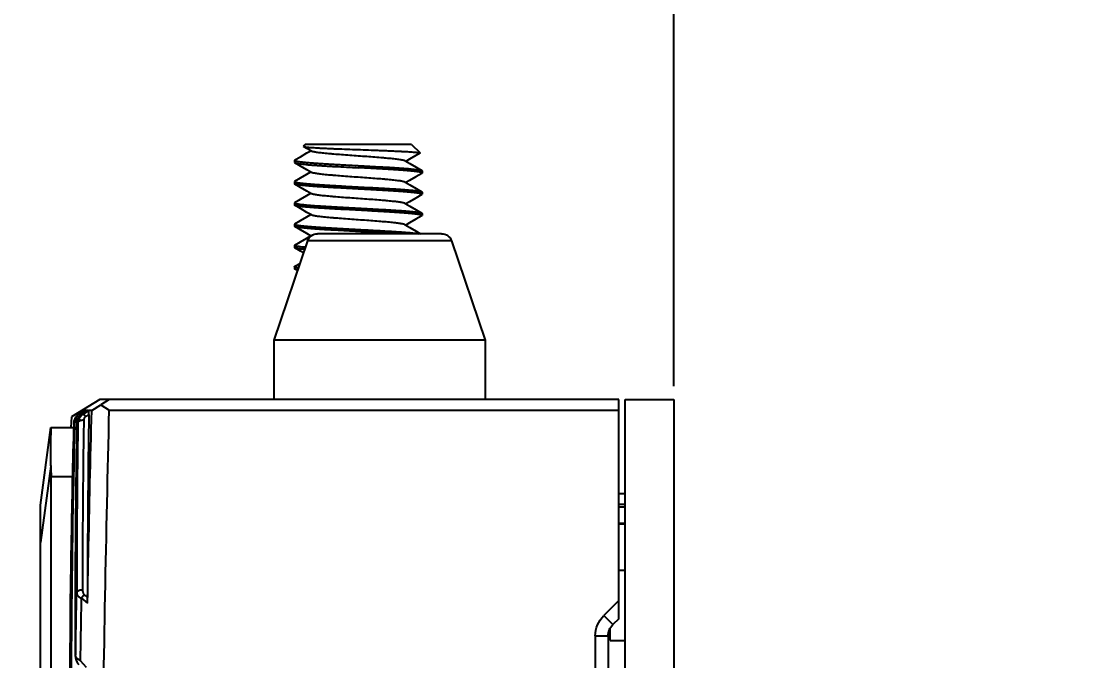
# Model space of a CAD drawing. Header units: millimetres. Extents: x 3299 to 14264, y 1863 to 5555.
# Drawn here: x 13208.3 to 13258.5, y 4796.2 to 4826.2 of the extents above; entities that cross this region are included whole.
import ezdxf

# ---------------------------------------------------------------- set-up
doc = ezdxf.new("R2010")
doc.units = ezdxf.units.MM
doc.layers.add('02___PRT_ALL_AXES', color=7, linetype='Continuous')
doc.styles.get("Standard").update_dxf_attribs({"font": 'arial.ttf'})
doc.dimstyles.new('ISO-25', dxfattribs={"dimtxt": 2.5, "dimasz": 2.5, "dimexe": 1.25, "dimexo": 0.625, "dimtad": 1, "dimtxsty": 'Standard', "dimcen": 2.5, "dimadec": 0, "dimazin": 0, "dimtfac": 1, "dimtmove": 0, "dimatfit": 3, "dimfxl": 1, "dimarcsym": 0})

# ---------------------------------------------------------------- blocks, each defined once
blk = doc.blocks.new('*D60')
at = {"color": 0, "lineweight": -2, "transparency": 16777216}
for p, q in [((13182.448, 4775.928), (13182.448, 5004.537)), ((13239.048, 4809.053), (13239.048, 5004.537)), ((13236.548, 5003.287), (13184.948, 5003.287))]:
    blk.add_line(p, q, dxfattribs=at)
at = {"color": 0, "transparency": 16777216}
for points in [[(13184.948, 5003.704), (13184.948, 5002.87), (13182.448, 5003.287)], [(13236.548, 5003.704), (13236.548, 5002.87), (13239.048, 5003.287)]]:
    blk.add_solid(points, dxfattribs=at)
at = {"layer": 'Defpoints', "color": 0, "transparency": 16777216}
for p in [(13182.448, 5003.287), (13239.048, 4808.428), (13182.448, 4775.303)]:
    blk.add_point(p, dxfattribs=at)
at = {"color": 0, "transparency": 16777216, "insert": (13210.748, 5025.546), "char_height": 36, "attachment_point": 5}
blk.add_mtext('56,6', dxfattribs=at)
blk = doc.blocks.new('5555')
at = {"color": 7, "linetype": 'Continuous'}
for p, q in [((2267.302, 3846.509), (2266.897, 3846.104)), ((2267.302, 3846.509), (2272.302, 3846.509)), ((2272.302, 3846.509), (2272.39, 3846.421)), ((2272.39, 3846.421), (2272.386, 3846.41)), ((2266.897, 3846.104), (2266.901, 3846.095)), ((2272.789, 3845.774), (2272.802, 3845.759)), ((2266.815, 3845.274), (2266.802, 3845.259)), ((2272.802, 3845.659), (2272.789, 3845.644)), ((2272.789, 3844.774), (2272.802, 3844.759)), ((2266.815, 3844.274), (2266.802, 3844.259)), ((2272.789, 3844.644), (2272.802, 3844.659)), ((2266.815, 3844.144), (2266.802, 3844.159)), ((2272.789, 3843.774), (2272.802, 3843.759)), ((2266.815, 3843.274), (2266.802, 3843.259)), ((2272.789, 3843.644), (2272.802, 3843.659)), ((2266.815, 3843.144), (2266.802, 3843.159)), ((2272.789, 3842.774), (2272.802, 3842.759)), ((2265.885, 3842.309), (2271.719, 3842.309)), ((2272.789, 3842.644), (2272.802, 3842.659)), ((2265.412, 3841.97), (2263.827, 3837.309)), ((2265.412, 3841.97), (2272.192, 3841.97)), ((2272.192, 3841.97), (2273.777, 3837.309)), ((2272.802, 3841.759), (2272.789, 3841.774)), ((2272.789, 3841.644), (2272.802, 3841.659)), ((2272.789, 3840.774), (2272.552, 3840.911)), ((2272.802, 3840.759), (2272.789, 3840.774)), ((2272.667, 3840.573), (2272.789, 3840.644)), ((2272.789, 3840.644), (2272.802, 3840.659)), ((2263.827, 3837.309), (2273.777, 3837.309)), ((2254.952, 3834.509), (2254.952, 3497.009)), ((2257.252, 3834.509), (2254.952, 3834.509)), ((2257.252, 3497.009), (2257.252, 3834.509)), ((2257.552, 3824.209), (2257.552, 3834.509)), ((2257.552, 3834.509), (2281.952, 3834.509)), ((2281.514, 3834.509), (2281.905, 3834.259)), ((2281.905, 3834.259), (2281.514, 3834.009)), ((2282.341, 3833.989), (2281.905, 3834.259)), ((2281.952, 3834.509), (2283.293, 3833.697)), ((2281.514, 3834.009), (2257.552, 3834.009)), ((2282.341, 3833.989), (2282.475, 3833.992)), ((2282.474, 3833.816), (2282.623, 3833.722)), ((2282.475, 3833.992), (2282.756, 3833.816)), ((2282.514, 3833.994), (2282.625, 3833.997)), ((2282.794, 3833.817), (2282.514, 3833.994)), ((2282.625, 3833.997), (2282.766, 3833.909)), ((2282.652, 3833.999), (2282.777, 3834.01)), ((2282.755, 3833.935), (2282.652, 3833.999)), ((2282.848, 3833.876), (2282.755, 3833.935)), ((2282.837, 3833.883), (2282.755, 3833.935)), ((2282.794, 3833.817), (2282.756, 3833.816)), ((2282.766, 3833.909), (2282.908, 3833.821)), ((2282.766, 3833.909), (2282.829, 3833.87)), ((2282.777, 3834.01), (2282.782, 3833.918)), ((2282.794, 3833.817), (2282.795, 3833.816)), ((2282.829, 3833.87), (2282.908, 3833.821)), ((2282.848, 3833.876), (2282.837, 3833.883)), ((2282.935, 3833.822), (2282.848, 3833.876)), ((2282.935, 3833.822), (2282.908, 3833.821)), ((2283.293, 3833.697), (2283.318, 3833.203)), ((2283.026, 3833.408), (2282.988, 3833.406)), ((2283.027, 3833.408), (2283.027, 3833.404)), ((2283.027, 3833.404), (2283.027, 3833.404)), ((2283.142, 3833.419), (2283.143, 3833.413)), ((2283.17, 3833.415), (2283.143, 3833.413)), ((2283.17, 3833.415), (2283.17, 3833.412)), ((2283.171, 3833.389), (2283.17, 3833.415)), ((2283.17, 3833.389), (2283.17, 3833.415)), ((2284.262, 3833.203), (2283.174, 3833.203)), ((2284.752, 3829.553), (2284.262, 3833.203)), ((2284.262, 3833.203), (2284.262, 3833.203)), ((2284.27, 3831.375), (2284.752, 3827.787)), ((2284.252, 3830.89), (2283.219, 3830.89)), ((2284.252, 3807.392), (2284.252, 3830.89)), ((2257.552, 3830.098), (2257.252, 3830.098)), ((2257.552, 3829.59), (2257.252, 3829.59)), ((2257.552, 3829.463), (2257.252, 3829.463)), ((2284.752, 3501.965), (2284.752, 3829.553)), ((2257.552, 3828.701), (2257.252, 3828.701)), ((2257.552, 3828.676), (2257.252, 3828.676)), ((2257.552, 3826.49), (2257.252, 3826.49)), ((2283.328, 3824.616), (2283.31, 3826.182)), ((2283.334, 3824.616), (2283.315, 3826.182)), ((2283.101, 3826.106), (2283.1, 3822.502)), ((2282.684, 3825.333), (2282.535, 3825.209)), ((2282.817, 3825.175), (2282.538, 3824.943)), ((2257.552, 3825.058), (2258.257, 3824.353)), ((2257.552, 3824.209), (2257.832, 3823.929)), ((2258.257, 3824.353), (2257.832, 3823.929)), ((2257.952, 3823.188), (2257.952, 3823.769)), ((2257.952, 3823.188), (2257.252, 3823.188)), ((2258.052, 3823.398), (2258.052, 3801.827)), ((2258.652, 3823.398), (2258.052, 3823.398)), ((2258.652, 3823.398), (2258.652, 3817.69)), ((2282.59, 3821.912), (2282.869, 3822.235)), ((2283.1, 3822.508), (2283.1, 3822.502))]:
    blk.add_line(p, q, dxfattribs=at)
for points in [[(2272.006, 3846.189), (2272.217, 3846.312), (2272.386, 3846.41)], [(2267.598, 3845.729), (2267.382, 3845.603), (2267.082, 3845.429), (2266.815, 3845.274)], [(2266.901, 3846.095), (2267.087, 3845.986), (2267.387, 3845.812), (2267.565, 3845.709)], [(2272.789, 3845.774), (2272.522, 3845.929), (2272.222, 3846.103), (2272.039, 3846.209)], [(2272.006, 3845.189), (2272.217, 3845.312), (2272.517, 3845.486), (2272.789, 3845.644)], [(2266.815, 3845.144), (2267.087, 3844.986), (2267.387, 3844.812), (2267.565, 3844.709)], [(2267.598, 3844.729), (2267.382, 3844.603), (2267.082, 3844.429), (2266.815, 3844.274)], [(2272.789, 3844.774), (2272.522, 3844.929), (2272.222, 3845.103), (2272.039, 3845.209)], [(2272.006, 3844.189), (2272.217, 3844.312), (2272.517, 3844.486), (2272.789, 3844.644)], [(2272.789, 3843.774), (2272.522, 3843.929), (2272.222, 3844.103), (2272.039, 3844.209)], [(2266.815, 3844.144), (2267.087, 3843.986), (2267.387, 3843.812), (2267.565, 3843.709)], [(2267.598, 3843.729), (2267.382, 3843.603), (2267.082, 3843.429), (2266.815, 3843.274)], [(2272.006, 3843.189), (2272.217, 3843.312), (2272.517, 3843.486), (2272.789, 3843.644)], [(2272.789, 3842.774), (2272.522, 3842.929), (2272.222, 3843.103), (2272.039, 3843.209)], [(2266.815, 3843.144), (2267.087, 3842.986), (2267.387, 3842.812), (2267.565, 3842.709)], [(2267.598, 3842.729), (2267.382, 3842.603), (2267.082, 3842.429), (2266.876, 3842.309)], [(2272.025, 3842.2), (2272.217, 3842.312), (2272.517, 3842.486), (2272.789, 3842.644)], [(2272.789, 3841.774), (2272.522, 3841.929), (2272.222, 3842.103), (2272.039, 3842.209)], [(2272.383, 3841.409), (2272.517, 3841.486), (2272.789, 3841.644)], [(2283.027, 3833.404), (2283.021, 3833.474), (2282.999, 3833.559), (2282.963, 3833.639), (2282.915, 3833.711), (2282.854, 3833.772), (2282.795, 3833.816)], [(2283.027, 3833.408), (2283.008, 3833.407), (2282.988, 3833.406)], [(2283.101, 3826.106), (2283.076, 3829.793), (2283.027, 3833.404)], [(2283.17, 3833.415), (2283.157, 3833.414), (2283.143, 3833.413)], [(2283.265, 3809.269), (2283.357, 3817.286), (2283.325, 3825.387), (2283.17, 3833.412)], [(2282.938, 3822.036), (2282.979, 3822.089), (2283.027, 3822.173), (2283.063, 3822.264), (2283.088, 3822.363), (2283.1, 3822.471), (2283.1, 3822.502)]]:
    blk.add_lwpolyline(points, dxfattribs=at)
for centre, radius, start, end in [((2265.885, 3841.809), 0.5, 90, 161.222), ((2271.719, 3841.809), 0.5, 18.778, 90), ((2282.53, 3833.396), 0.497, 48.5404, 57.9062), ((2282.531, 3833.397), 0.495, 43.44, 48.5381), ((2282.53, 3833.396), 0.496, 38.6224, 43.4417), ((2282.53, 3833.396), 0.496, 32.4077, 38.6198), ((2282.672, 3833.399), 0.498, 48.1568, 58.183), ((2282.53, 3833.396), 0.497, 28.9221, 32.4106), ((2282.529, 3833.396), 0.498, 16.7509, 19.4988), ((2282.528, 3833.395), 0.499, 9.9798, 16.7484), ((2282.526, 3833.395), 0.501, 2.543, 9.972), ((2282.528, 3833.395), 0.499, 1.4237, 2.5399), ((2282.669, 3833.399), 0.501, 1.8641, 11.2403), ((884.875, 3798.765), 1398.191, 0.961804, 1.082316), ((885.147, 3798.486), 1398.159, 0.984451, 1.103806), ((2257.302, 3823.398), 1.35, 0, 45), ((1760.992, 3819.287), 522.368, 359.82045, 0.58452), ((2257.302, 3823.398), 0.75, 0, 45)]:
    blk.add_arc(centre, radius, start, end, dxfattribs=at)
blk.add_ellipse((2286.752, 3828.203), major_axis=(-1.594, 4.962), ratio=0.388195, start_param=0.759533, end_param=0.879503, dxfattribs=at)
for points, knots in [([(2272.366, 3846.403), (2272.359, 3846.401), (2272.343, 3846.397), (2272.316, 3846.393), (2272.283, 3846.388), (2272.243, 3846.383), (2272.198, 3846.378), (2272.127, 3846.371), (2272.024, 3846.363), (2271.885, 3846.353), (2271.726, 3846.344), (2271.549, 3846.334), (2271.355, 3846.325), (2271.147, 3846.315), (2270.845, 3846.302), (2270.446, 3846.286), (2269.951, 3846.268), (2269.447, 3846.25), (2269.03, 3846.234), (2268.704, 3846.222), (2268.471, 3846.213), (2268.249, 3846.203), (2268.039, 3846.194), (2267.842, 3846.185), (2267.661, 3846.176), (2267.497, 3846.167), (2267.351, 3846.158), (2267.241, 3846.151), (2267.163, 3846.144), (2267.112, 3846.14), (2267.066, 3846.136), (2267.026, 3846.131), (2266.991, 3846.127), (2266.961, 3846.122), (2266.937, 3846.118), (2266.921, 3846.114), (2266.91, 3846.111), (2266.905, 3846.109), (2266.9, 3846.107), (2266.898, 3846.105), (2266.897, 3846.104)], [0, 0, 0, 0, 0.003948, 0.00899, 0.01512, 0.022325, 0.030594, 0.039905, 0.061553, 0.087067, 0.116196, 0.148663, 0.184163, 0.222362, 0.262911, 0.34956, 0.441011, 0.534058, 0.625507, 0.669662, 0.712279, 0.753005, 0.791514, 0.827491, 0.860657, 0.890747, 0.917533, 0.940812, 0.951081, 0.960412, 0.96879, 0.976198, 0.982625, 0.988065, 0.992513, 0.99597, 0.99733, 0.998448, 0.999333, 1, 1, 1, 1]), ([(2272.386, 3846.41), (2272.383, 3846.409), (2272.377, 3846.406), (2272.37, 3846.404), (2272.366, 3846.403)], [0, 0, 0, 0, 0.422017, 1, 1, 1, 1]), ([(2267.598, 3845.729), (2267.603, 3845.731), (2267.614, 3845.737), (2267.633, 3845.744), (2267.657, 3845.751), (2267.685, 3845.758), (2267.717, 3845.765), (2267.769, 3845.775), (2267.843, 3845.787), (2267.944, 3845.802), (2268.061, 3845.816), (2268.192, 3845.83), (2268.336, 3845.844), (2268.492, 3845.859), (2268.72, 3845.878), (2269.024, 3845.902), (2269.407, 3845.931), (2269.802, 3845.959), (2270.197, 3845.987), (2270.58, 3846.016), (2270.884, 3846.04), (2271.112, 3846.059), (2271.268, 3846.074), (2271.412, 3846.088), (2271.543, 3846.102), (2271.66, 3846.116), (2271.761, 3846.131), (2271.836, 3846.143), (2271.887, 3846.153), (2271.919, 3846.16), (2271.947, 3846.167), (2271.971, 3846.174), (2271.99, 3846.181), (2272.001, 3846.187), (2272.006, 3846.189)], [0, 0, 0, 0, 0.00367, 0.008268, 0.013815, 0.020314, 0.02776, 0.036146, 0.055692, 0.078812, 0.105333, 0.135051, 0.167723, 0.203095, 0.240876, 0.322432, 0.40975, 0.499999, 0.590248, 0.677567, 0.759122, 0.796904, 0.832273, 0.86495, 0.894664, 0.921187, 0.944307, 0.96385, 0.972239, 0.979687, 0.986183, 0.991728, 0.996326, 1, 1, 1, 1]), ([(2272.802, 3845.759), (2272.802, 3845.758), (2272.801, 3845.755), (2272.798, 3845.751), (2272.794, 3845.747), (2272.787, 3845.743), (2272.779, 3845.739), (2272.769, 3845.735), (2272.757, 3845.731), (2272.738, 3845.726), (2272.71, 3845.719), (2272.671, 3845.712), (2272.624, 3845.704), (2272.571, 3845.696), (2272.512, 3845.688), (2272.446, 3845.681), (2272.373, 3845.673), (2272.264, 3845.662), (2272.114, 3845.649), (2271.917, 3845.633), (2271.699, 3845.618), (2271.463, 3845.602), (2271.212, 3845.587), (2270.946, 3845.571), (2270.67, 3845.556), (2270.287, 3845.535), (2269.997, 3845.519), (2269.802, 3845.509)], [0, 0, 0, 0, 0.001328, 0.002903, 0.00488, 0.00734, 0.010322, 0.013847, 0.017929, 0.022574, 0.033566, 0.046826, 0.062334, 0.080068, 0.099995, 0.122069, 0.146236, 0.172445, 0.230745, 0.296408, 0.36882, 0.447283, 0.531057, 0.619321, 0.711234, 0.805943, 1, 1, 1, 1]), ([(2266.802, 3845.159), (2266.802, 3845.16), (2266.803, 3845.163), (2266.806, 3845.167), (2266.81, 3845.171), (2266.817, 3845.175), (2266.825, 3845.179), (2266.835, 3845.183), (2266.847, 3845.187), (2266.866, 3845.192), (2266.894, 3845.199), (2266.933, 3845.206), (2266.98, 3845.214), (2267.033, 3845.222), (2267.092, 3845.23), (2267.158, 3845.237), (2267.231, 3845.245), (2267.34, 3845.256), (2267.49, 3845.269), (2267.687, 3845.285), (2267.905, 3845.3), (2268.141, 3845.316), (2268.392, 3845.331), (2268.658, 3845.347), (2268.934, 3845.362), (2269.317, 3845.383), (2269.607, 3845.399), (2269.802, 3845.409)], [0, 0, 0, 0, 0.001328, 0.002902, 0.004879, 0.007337, 0.010318, 0.013844, 0.017928, 0.022575, 0.033566, 0.046822, 0.062332, 0.08007, 0.099995, 0.122065, 0.146235, 0.172447, 0.230742, 0.296409, 0.368818, 0.447283, 0.531053, 0.619324, 0.711239, 0.805938, 1, 1, 1, 1]), ([(2269.802, 3845.509), (2269.618, 3845.499), (2269.257, 3845.48), (2268.811, 3845.456), (2268.468, 3845.436), (2268.226, 3845.421), (2267.998, 3845.407), (2267.786, 3845.392), (2267.59, 3845.377), (2267.414, 3845.363), (2267.258, 3845.348), (2267.123, 3845.334), (2267.025, 3845.321), (2266.959, 3845.311), (2266.918, 3845.304), (2266.883, 3845.296), (2266.855, 3845.289), (2266.835, 3845.283), (2266.822, 3845.278), (2266.817, 3845.275), (2266.815, 3845.274)], [0, 0, 0, 0, 0.184087, 0.361931, 0.446591, 0.527462, 0.603841, 0.675081, 0.74058, 0.799785, 0.8522, 0.897387, 0.934985, 0.950841, 0.964701, 0.976546, 0.986365, 0.994165, 0.997323, 1, 1, 1, 1]), ([(2272.789, 3845.644), (2272.787, 3845.643), (2272.782, 3845.64), (2272.769, 3845.635), (2272.749, 3845.629), (2272.721, 3845.622), (2272.686, 3845.614), (2272.645, 3845.607), (2272.579, 3845.597), (2272.481, 3845.584), (2272.346, 3845.57), (2272.19, 3845.555), (2272.014, 3845.541), (2271.818, 3845.526), (2271.606, 3845.511), (2271.378, 3845.497), (2271.136, 3845.482), (2270.793, 3845.462), (2270.347, 3845.438), (2269.986, 3845.419), (2269.802, 3845.409)], [0, 0, 0, 0, 0.002677, 0.005834, 0.013634, 0.023455, 0.0353, 0.049159, 0.065015, 0.102613, 0.147799, 0.200216, 0.25942, 0.324919, 0.396159, 0.472539, 0.553409, 0.638069, 0.815914, 1, 1, 1, 1]), ([(2266.815, 3845.144), (2266.813, 3845.146), (2266.809, 3845.148), (2266.805, 3845.151), (2266.803, 3845.155), (2266.802, 3845.158), (2266.802, 3845.159)], [0, 0, 0, 0, 0.329526, 0.597207, 0.813915, 1, 1, 1, 1]), ([(2267.598, 3844.729), (2267.603, 3844.731), (2267.614, 3844.737), (2267.633, 3844.744), (2267.657, 3844.751), (2267.685, 3844.758), (2267.717, 3844.765), (2267.769, 3844.775), (2267.843, 3844.787), (2267.944, 3844.802), (2268.061, 3844.816), (2268.192, 3844.83), (2268.336, 3844.844), (2268.492, 3844.859), (2268.72, 3844.878), (2269.024, 3844.902), (2269.407, 3844.931), (2269.802, 3844.959), (2270.197, 3844.987), (2270.58, 3845.016), (2270.884, 3845.04), (2271.112, 3845.059), (2271.268, 3845.074), (2271.412, 3845.088), (2271.543, 3845.102), (2271.66, 3845.116), (2271.761, 3845.131), (2271.836, 3845.143), (2271.887, 3845.153), (2271.919, 3845.16), (2271.947, 3845.167), (2271.971, 3845.174), (2271.99, 3845.181), (2272.001, 3845.187), (2272.006, 3845.189)], [0, 0, 0, 0, 0.003673, 0.008273, 0.013818, 0.020314, 0.02776, 0.036149, 0.055695, 0.078813, 0.105337, 0.135051, 0.167726, 0.203097, 0.240877, 0.322433, 0.409752, 0.500001, 0.590249, 0.677567, 0.759124, 0.796904, 0.832276, 0.864949, 0.894665, 0.921188, 0.944306, 0.963853, 0.97224, 0.979685, 0.986183, 0.991729, 0.996329, 1, 1, 1, 1]), ([(2272.802, 3844.759), (2272.802, 3844.758), (2272.801, 3844.755), (2272.798, 3844.751), (2272.794, 3844.747), (2272.787, 3844.743), (2272.779, 3844.739), (2272.769, 3844.735), (2272.757, 3844.731), (2272.738, 3844.726), (2272.71, 3844.719), (2272.671, 3844.712), (2272.624, 3844.704), (2272.571, 3844.696), (2272.512, 3844.688), (2272.446, 3844.681), (2272.373, 3844.673), (2272.264, 3844.662), (2272.114, 3844.649), (2271.917, 3844.633), (2271.699, 3844.618), (2271.463, 3844.602), (2271.212, 3844.587), (2270.946, 3844.571), (2270.67, 3844.556), (2270.287, 3844.535), (2269.997, 3844.519), (2269.802, 3844.509)], [0, 0, 0, 0, 0.001328, 0.002903, 0.00488, 0.00734, 0.010322, 0.013847, 0.017929, 0.022574, 0.033566, 0.046826, 0.062334, 0.080068, 0.099995, 0.122069, 0.146236, 0.172445, 0.230745, 0.296408, 0.36882, 0.447283, 0.531057, 0.619321, 0.711234, 0.805943, 1, 1, 1, 1]), ([(2266.802, 3844.159), (2266.802, 3844.16), (2266.803, 3844.163), (2266.806, 3844.167), (2266.81, 3844.171), (2266.817, 3844.175), (2266.825, 3844.179), (2266.835, 3844.183), (2266.847, 3844.187), (2266.866, 3844.192), (2266.894, 3844.199), (2266.933, 3844.206), (2266.98, 3844.214), (2267.033, 3844.222), (2267.092, 3844.23), (2267.158, 3844.237), (2267.231, 3844.245), (2267.34, 3844.256), (2267.49, 3844.269), (2267.687, 3844.285), (2267.905, 3844.3), (2268.141, 3844.316), (2268.392, 3844.331), (2268.658, 3844.347), (2268.934, 3844.362), (2269.317, 3844.383), (2269.607, 3844.399), (2269.802, 3844.409)], [0, 0, 0, 0, 0.001328, 0.002903, 0.00488, 0.00734, 0.010322, 0.013847, 0.017929, 0.022574, 0.033566, 0.046826, 0.062334, 0.080068, 0.099995, 0.122069, 0.146236, 0.172445, 0.230745, 0.296408, 0.36882, 0.447283, 0.531057, 0.619321, 0.711234, 0.805943, 1, 1, 1, 1]), ([(2269.802, 3844.509), (2269.618, 3844.499), (2269.257, 3844.48), (2268.811, 3844.456), (2268.468, 3844.436), (2268.226, 3844.421), (2267.998, 3844.407), (2267.786, 3844.392), (2267.59, 3844.377), (2267.414, 3844.363), (2267.258, 3844.348), (2267.123, 3844.334), (2267.025, 3844.321), (2266.959, 3844.311), (2266.918, 3844.304), (2266.883, 3844.296), (2266.855, 3844.289), (2266.835, 3844.283), (2266.822, 3844.278), (2266.817, 3844.275), (2266.815, 3844.274)], [0, 0, 0, 0, 0.184094, 0.361926, 0.446592, 0.527463, 0.60384, 0.67508, 0.740578, 0.799785, 0.852198, 0.897387, 0.934982, 0.950842, 0.964701, 0.976543, 0.986362, 0.994166, 0.997324, 1, 1, 1, 1]), ([(2269.802, 3844.409), (2269.986, 3844.419), (2270.347, 3844.438), (2270.793, 3844.462), (2271.136, 3844.482), (2271.378, 3844.497), (2271.606, 3844.511), (2271.818, 3844.526), (2272.014, 3844.541), (2272.19, 3844.555), (2272.346, 3844.57), (2272.481, 3844.584), (2272.579, 3844.597), (2272.645, 3844.607), (2272.686, 3844.614), (2272.721, 3844.622), (2272.749, 3844.629), (2272.769, 3844.635), (2272.782, 3844.64), (2272.787, 3844.643), (2272.789, 3844.644)], [0, 0, 0, 0, 0.184087, 0.361931, 0.446591, 0.527462, 0.603841, 0.675081, 0.74058, 0.799785, 0.8522, 0.897387, 0.934985, 0.950841, 0.964701, 0.976546, 0.986365, 0.994165, 0.997323, 1, 1, 1, 1]), ([(2267.598, 3843.729), (2267.603, 3843.731), (2267.614, 3843.737), (2267.633, 3843.744), (2267.657, 3843.751), (2267.685, 3843.758), (2267.717, 3843.765), (2267.769, 3843.775), (2267.843, 3843.787), (2267.944, 3843.802), (2268.061, 3843.816), (2268.192, 3843.83), (2268.336, 3843.844), (2268.492, 3843.859), (2268.72, 3843.878), (2269.024, 3843.902), (2269.407, 3843.931), (2269.802, 3843.959), (2270.197, 3843.987), (2270.58, 3844.016), (2270.884, 3844.04), (2271.112, 3844.059), (2271.268, 3844.074), (2271.412, 3844.088), (2271.543, 3844.102), (2271.66, 3844.116), (2271.761, 3844.131), (2271.836, 3844.143), (2271.887, 3844.153), (2271.919, 3844.16), (2271.947, 3844.167), (2271.971, 3844.174), (2271.99, 3844.181), (2272.001, 3844.187), (2272.006, 3844.189)], [0, 0, 0, 0, 0.003672, 0.008269, 0.013813, 0.020312, 0.027761, 0.036148, 0.05569, 0.078813, 0.105333, 0.13505, 0.167725, 0.203094, 0.240877, 0.322432, 0.409751, 0.5, 0.590249, 0.677568, 0.759123, 0.796906, 0.832275, 0.86495, 0.894667, 0.921187, 0.94431, 0.963852, 0.972239, 0.979687, 0.986187, 0.991731, 0.996328, 1, 1, 1, 1]), ([(2272.802, 3843.759), (2272.802, 3843.758), (2272.801, 3843.755), (2272.798, 3843.751), (2272.794, 3843.747), (2272.787, 3843.743), (2272.779, 3843.739), (2272.769, 3843.735), (2272.757, 3843.731), (2272.738, 3843.726), (2272.71, 3843.719), (2272.671, 3843.712), (2272.624, 3843.704), (2272.571, 3843.696), (2272.512, 3843.688), (2272.446, 3843.681), (2272.373, 3843.673), (2272.264, 3843.662), (2272.114, 3843.649), (2271.917, 3843.633), (2271.699, 3843.618), (2271.463, 3843.602), (2271.212, 3843.587), (2270.946, 3843.571), (2270.67, 3843.556), (2270.287, 3843.535), (2269.997, 3843.519), (2269.802, 3843.509)], [0, 0, 0, 0, 0.001328, 0.002903, 0.00488, 0.00734, 0.010322, 0.013847, 0.017929, 0.022574, 0.033566, 0.046826, 0.062334, 0.080068, 0.099995, 0.122069, 0.146236, 0.172445, 0.230745, 0.296408, 0.36882, 0.447283, 0.531057, 0.619321, 0.711234, 0.805943, 1, 1, 1, 1]), ([(2266.802, 3843.159), (2266.802, 3843.16), (2266.803, 3843.163), (2266.806, 3843.167), (2266.81, 3843.171), (2266.817, 3843.175), (2266.825, 3843.179), (2266.835, 3843.183), (2266.847, 3843.187), (2266.866, 3843.192), (2266.894, 3843.199), (2266.933, 3843.206), (2266.98, 3843.214), (2267.033, 3843.222), (2267.092, 3843.23), (2267.158, 3843.237), (2267.231, 3843.245), (2267.34, 3843.256), (2267.49, 3843.269), (2267.687, 3843.285), (2267.905, 3843.3), (2268.141, 3843.316), (2268.392, 3843.331), (2268.658, 3843.347), (2268.934, 3843.362), (2269.317, 3843.383), (2269.607, 3843.399), (2269.802, 3843.409)], [0, 0, 0, 0, 0.001328, 0.002903, 0.00488, 0.00734, 0.010322, 0.013847, 0.017929, 0.022574, 0.033566, 0.046826, 0.062334, 0.080068, 0.099995, 0.122069, 0.146236, 0.172445, 0.230745, 0.296408, 0.36882, 0.447283, 0.531057, 0.619321, 0.711234, 0.805943, 1, 1, 1, 1]), ([(2269.802, 3843.509), (2269.618, 3843.499), (2269.257, 3843.48), (2268.811, 3843.456), (2268.468, 3843.436), (2268.226, 3843.421), (2267.998, 3843.407), (2267.786, 3843.392), (2267.59, 3843.377), (2267.414, 3843.363), (2267.258, 3843.348), (2267.123, 3843.334), (2267.025, 3843.321), (2266.959, 3843.311), (2266.918, 3843.304), (2266.883, 3843.296), (2266.855, 3843.289), (2266.835, 3843.283), (2266.822, 3843.278), (2266.817, 3843.275), (2266.815, 3843.274)], [0, 0, 0, 0, 0.184087, 0.361931, 0.446591, 0.527462, 0.603841, 0.675081, 0.74058, 0.799785, 0.8522, 0.897387, 0.934985, 0.950841, 0.964701, 0.976546, 0.986365, 0.994165, 0.997323, 1, 1, 1, 1]), ([(2269.802, 3843.409), (2269.986, 3843.419), (2270.347, 3843.438), (2270.793, 3843.462), (2271.136, 3843.482), (2271.378, 3843.497), (2271.606, 3843.511), (2271.818, 3843.526), (2272.014, 3843.541), (2272.19, 3843.555), (2272.346, 3843.57), (2272.481, 3843.584), (2272.579, 3843.597), (2272.645, 3843.607), (2272.686, 3843.614), (2272.721, 3843.622), (2272.749, 3843.629), (2272.769, 3843.635), (2272.782, 3843.64), (2272.787, 3843.643), (2272.789, 3843.644)], [0, 0, 0, 0, 0.184087, 0.361931, 0.446591, 0.527462, 0.603841, 0.675081, 0.74058, 0.799785, 0.8522, 0.897387, 0.934985, 0.950841, 0.964701, 0.976546, 0.986365, 0.994165, 0.997323, 1, 1, 1, 1]), ([(2267.598, 3842.729), (2267.603, 3842.731), (2267.614, 3842.737), (2267.633, 3842.744), (2267.657, 3842.751), (2267.685, 3842.758), (2267.717, 3842.765), (2267.769, 3842.775), (2267.843, 3842.787), (2267.944, 3842.802), (2268.061, 3842.816), (2268.192, 3842.83), (2268.336, 3842.844), (2268.492, 3842.859), (2268.72, 3842.878), (2269.024, 3842.902), (2269.407, 3842.931), (2269.802, 3842.959), (2270.197, 3842.987), (2270.58, 3843.016), (2270.884, 3843.04), (2271.112, 3843.059), (2271.268, 3843.074), (2271.412, 3843.088), (2271.543, 3843.102), (2271.66, 3843.116), (2271.761, 3843.131), (2271.836, 3843.143), (2271.887, 3843.153), (2271.919, 3843.16), (2271.947, 3843.167), (2271.971, 3843.174), (2271.99, 3843.181), (2272.001, 3843.187), (2272.006, 3843.189)], [0, 0, 0, 0, 0.003671, 0.00827, 0.013817, 0.020315, 0.02776, 0.036146, 0.055693, 0.078812, 0.105334, 0.135051, 0.167724, 0.203096, 0.240876, 0.322432, 0.409751, 0.499999, 0.590248, 0.677567, 0.759122, 0.796903, 0.832273, 0.864949, 0.894663, 0.921187, 0.944306, 0.96385, 0.97224, 0.979686, 0.986182, 0.991727, 0.996327, 1, 1, 1, 1]), ([(2272.802, 3842.759), (2272.802, 3842.758), (2272.801, 3842.755), (2272.798, 3842.751), (2272.794, 3842.747), (2272.787, 3842.743), (2272.779, 3842.739), (2272.769, 3842.735), (2272.757, 3842.731), (2272.738, 3842.726), (2272.71, 3842.719), (2272.671, 3842.712), (2272.624, 3842.704), (2272.571, 3842.696), (2272.512, 3842.688), (2272.446, 3842.681), (2272.373, 3842.673), (2272.264, 3842.662), (2272.114, 3842.649), (2271.917, 3842.633), (2271.699, 3842.618), (2271.463, 3842.602), (2271.212, 3842.587), (2270.946, 3842.571), (2270.67, 3842.556), (2270.287, 3842.535), (2269.997, 3842.519), (2269.802, 3842.509)], [0, 0, 0, 0, 0.001328, 0.002903, 0.00488, 0.00734, 0.010322, 0.013847, 0.017929, 0.022574, 0.033566, 0.046826, 0.062334, 0.080068, 0.099995, 0.122069, 0.146236, 0.172445, 0.230745, 0.296408, 0.36882, 0.447283, 0.531057, 0.619321, 0.711234, 0.805943, 1, 1, 1, 1]), ([(2269.802, 3842.509), (2269.646, 3842.501), (2269.337, 3842.484), (2268.883, 3842.46), (2268.451, 3842.435), (2268.053, 3842.41), (2267.747, 3842.389), (2267.526, 3842.372), (2267.38, 3842.36), (2267.249, 3842.347), (2267.134, 3842.335), (2267.036, 3842.323), (2266.976, 3842.314), (2266.949, 3842.309)], [0, 0, 0, 0, 0.164246, 0.324514, 0.476767, 0.617342, 0.74277, 0.798828, 0.849993, 0.895947, 0.936415, 0.971169, 1, 1, 1, 1]), ([(2268.039, 3842.309), (2268.173, 3842.318), (2268.451, 3842.335), (2269.039, 3842.369), (2269.493, 3842.393), (2269.802, 3842.409)], [0, 0, 0, 0, 0.227708, 0.474344, 1, 1, 1, 1]), ([(2269.802, 3842.409), (2269.986, 3842.419), (2270.347, 3842.438), (2270.793, 3842.462), (2271.136, 3842.482), (2271.378, 3842.497), (2271.606, 3842.511), (2271.818, 3842.526), (2272.014, 3842.541), (2272.19, 3842.555), (2272.346, 3842.57), (2272.481, 3842.584), (2272.579, 3842.597), (2272.645, 3842.607), (2272.686, 3842.614), (2272.721, 3842.622), (2272.749, 3842.629), (2272.769, 3842.635), (2272.782, 3842.64), (2272.787, 3842.643), (2272.789, 3842.644)], [0, 0, 0, 0, 0.184087, 0.361931, 0.446591, 0.527462, 0.603841, 0.675081, 0.74058, 0.799785, 0.8522, 0.897387, 0.934985, 0.950841, 0.964701, 0.976546, 0.986365, 0.994165, 0.997323, 1, 1, 1, 1]), ([(2272.296, 3841.665), (2272.335, 3841.669), (2272.407, 3841.676), (2272.509, 3841.688), (2272.585, 3841.698), (2272.637, 3841.706), (2272.671, 3841.712), (2272.702, 3841.718), (2272.728, 3841.723), (2272.75, 3841.729), (2272.768, 3841.735), (2272.781, 3841.74), (2272.789, 3841.744), (2272.794, 3841.747), (2272.797, 3841.75), (2272.8, 3841.753), (2272.802, 3841.756), (2272.802, 3841.758), (2272.802, 3841.759)], [0, 0, 0, 0, 0.223544, 0.420113, 0.588683, 0.662195, 0.728429, 0.787326, 0.838839, 0.882943, 0.919665, 0.949133, 0.961235, 0.971657, 0.980504, 0.987952, 0.994293, 1, 1, 1, 1]), ([(2272.334, 3841.569), (2272.364, 3841.572), (2272.422, 3841.578), (2272.503, 3841.587), (2272.576, 3841.597), (2272.638, 3841.606), (2272.69, 3841.615), (2272.728, 3841.623), (2272.752, 3841.63), (2272.767, 3841.635), (2272.779, 3841.639), (2272.786, 3841.643), (2272.789, 3841.644)], [0, 0, 0, 0, 0.197413, 0.375047, 0.532298, 0.668631, 0.783701, 0.877257, 0.915927, 0.949213, 0.977191, 1, 1, 1, 1]), ([(2272.633, 3840.705), (2272.646, 3840.707), (2272.671, 3840.712), (2272.705, 3840.718), (2272.734, 3840.725), (2272.755, 3840.731), (2272.769, 3840.735), (2272.778, 3840.739), (2272.785, 3840.742), (2272.791, 3840.745), (2272.796, 3840.749), (2272.799, 3840.752), (2272.801, 3840.755), (2272.802, 3840.758), (2272.802, 3840.759)], [0, 0, 0, 0, 0.219331, 0.411113, 0.575152, 0.711368, 0.769118, 0.820054, 0.864301, 0.902057, 0.933655, 0.959675, 0.981174, 1, 1, 1, 1]), ([(2272.668, 3840.611), (2272.682, 3840.614), (2272.708, 3840.619), (2272.738, 3840.626), (2272.758, 3840.632), (2272.771, 3840.636), (2272.781, 3840.64), (2272.787, 3840.643), (2272.789, 3840.644)], [0, 0, 0, 0, 0.341196, 0.621345, 0.738494, 0.840476, 0.927514, 1, 1, 1, 1]), ([(2281.952, 3799.053), (2281.952, 3804.878), (2281.879, 3816.532), (2281.66, 3828.183), (2281.514, 3834.009)], [0, 0, 0, 0, 0.499885, 1, 1, 1, 1]), ([(2282.538, 3824.943), (2282.524, 3825.697), (2282.465, 3828.712), (2282.397, 3831.728), (2282.341, 3833.989)], [0, 0, 0, 0, 0.249959, 1, 1, 1, 1]), ([(2282.474, 3833.816), (2282.474, 3833.828), (2282.473, 3833.851), (2282.473, 3833.884), (2282.473, 3833.909), (2282.473, 3833.928), (2282.473, 3833.94), (2282.473, 3833.952), (2282.473, 3833.962), (2282.473, 3833.971), (2282.473, 3833.978), (2282.474, 3833.983), (2282.474, 3833.987), (2282.474, 3833.989), (2282.474, 3833.99), (2282.474, 3833.991), (2282.475, 3833.992), (2282.475, 3833.992), (2282.475, 3833.992)], [0, 0, 0, 0, 0.202825, 0.390161, 0.55896, 0.635418, 0.706042, 0.770347, 0.827818, 0.877936, 0.920162, 0.953944, 0.967497, 0.978742, 0.987625, 0.994105, 0.998169, 1, 1, 1, 1]), ([(2282.474, 3833.816), (2282.485, 3833.099), (2282.523, 3830.23), (2282.538, 3827.361), (2282.535, 3825.209)], [0, 0, 0, 0, 0.250005, 1, 1, 1, 1]), ([(2282.756, 3833.816), (2282.754, 3833.816), (2282.751, 3833.818), (2282.746, 3833.818), (2282.74, 3833.818), (2282.731, 3833.816), (2282.718, 3833.81), (2282.702, 3833.8), (2282.684, 3833.785), (2282.664, 3833.767), (2282.644, 3833.746), (2282.63, 3833.73), (2282.623, 3833.722)], [0, 0, 0, 0, 0.028422, 0.058942, 0.092912, 0.131291, 0.223329, 0.33748, 0.473713, 0.630896, 0.807232, 1, 1, 1, 1]), ([(2282.623, 3833.722), (2282.637, 3833.713), (2282.664, 3833.691), (2282.693, 3833.65), (2282.71, 3833.605), (2282.714, 3833.574), (2282.715, 3833.558)], [0, 0, 0, 0, 0.265041, 0.518593, 0.76249, 1, 1, 1, 1]), ([(2282.624, 3833.925), (2282.624, 3833.93), (2282.624, 3833.94), (2282.624, 3833.954), (2282.624, 3833.966), (2282.624, 3833.976), (2282.624, 3833.982), (2282.624, 3833.986), (2282.624, 3833.989), (2282.624, 3833.992), (2282.624, 3833.994), (2282.624, 3833.996), (2282.624, 3833.997), (2282.625, 3833.997), (2282.625, 3833.997), (2282.625, 3833.997)], [0, 0, 0, 0, 0.215638, 0.409796, 0.580306, 0.724969, 0.786892, 0.84148, 0.888437, 0.927471, 0.958315, 0.980738, 0.994548, 0.998228, 1, 1, 1, 1]), ([(2282.756, 3833.816), (2282.791, 3833.794), (2282.855, 3833.741), (2282.929, 3833.641), (2282.976, 3833.528), (2282.987, 3833.446), (2282.988, 3833.406)], [0, 0, 0, 0, 0.252679, 0.503388, 0.752311, 1, 1, 1, 1]), ([(2282.908, 3833.821), (2282.906, 3833.822), (2282.902, 3833.824), (2282.895, 3833.824), (2282.887, 3833.822), (2282.878, 3833.819), (2282.868, 3833.814), (2282.853, 3833.804), (2282.842, 3833.795), (2282.834, 3833.788)], [0, 0, 0, 0, 0.073728, 0.155831, 0.251583, 0.364093, 0.494918, 0.644681, 1, 1, 1, 1]), ([(2282.908, 3833.821), (2282.942, 3833.8), (2283.006, 3833.748), (2283.08, 3833.651), (2283.128, 3833.539), (2283.141, 3833.459), (2283.142, 3833.419)], [0, 0, 0, 0, 0.252677, 0.503415, 0.752352, 1, 1, 1, 1]), ([(2283.161, 3833.496), (2283.155, 3833.522), (2283.141, 3833.574), (2283.107, 3833.647), (2283.061, 3833.713), (2283.024, 3833.752), (2283.004, 3833.77)], [0, 0, 0, 0, 0.249043, 0.49848, 0.748697, 1, 1, 1, 1]), ([(2282.715, 3833.558), (2282.725, 3832.893), (2282.76, 3830.232), (2282.774, 3827.571), (2282.774, 3825.575)], [0, 0, 0, 0, 0.250004, 1, 1, 1, 1]), ([(2282.98, 3833.439), (2282.976, 3833.447), (2282.965, 3833.464), (2282.944, 3833.486), (2282.916, 3833.506), (2282.883, 3833.523), (2282.846, 3833.537), (2282.789, 3833.552), (2282.745, 3833.557), (2282.715, 3833.558)], [0, 0, 0, 0, 0.091473, 0.192381, 0.304094, 0.426714, 0.559408, 0.700618, 1, 1, 1, 1]), ([(2282.987, 3833.547), (2282.968, 3833.552), (2282.929, 3833.56), (2282.889, 3833.563), (2282.869, 3833.564)], [0, 0, 0, 0, 0.488594, 1, 1, 1, 1]), ([(2282.998, 3833.562), (2282.991, 3833.581), (2282.981, 3833.606), (2282.968, 3833.63), (2282.965, 3833.636)], [0, 0, 0, 0, 0.749665, 1, 1, 1, 1]), ([(2282.988, 3833.406), (2282.988, 3833.412), (2282.986, 3833.423), (2282.982, 3833.434), (2282.98, 3833.439)], [0, 0, 0, 0, 0.49198, 1, 1, 1, 1]), ([(2282.988, 3833.406), (2282.998, 3832.741), (2283.033, 3830.079), (2283.048, 3827.417), (2283.047, 3825.42)], [0, 0, 0, 0, 0.250004, 1, 1, 1, 1]), ([(2283.122, 3833.467), (2283.116, 3833.475), (2283.101, 3833.491), (2283.074, 3833.511), (2283.041, 3833.528), (2283.017, 3833.538), (2283.005, 3833.542)], [0, 0, 0, 0, 0.214975, 0.453262, 0.715459, 1, 1, 1, 1]), ([(2283.1, 3822.508), (2283.11, 3825.233), (2283.095, 3828.867), (2283.042, 3832.499), (2283.027, 3833.408)], [0, 0, 0, 0, 0.749994, 1, 1, 1, 1]), ([(2283.134, 3833.446), (2283.134, 3833.448), (2283.13, 3833.455), (2283.126, 3833.462), (2283.122, 3833.467)], [0, 0, 0, 0, 0.243188, 1, 1, 1, 1]), ([(2283.143, 3833.413), (2283.142, 3833.419), (2283.141, 3833.43), (2283.137, 3833.441), (2283.134, 3833.446)], [0, 0, 0, 0, 0.49235, 1, 1, 1, 1]), ([(2283.143, 3833.413), (2283.231, 3829.877), (2283.335, 3822.802), (2283.295, 3815.726), (2283.239, 3812.189)], [0, 0, 0, 0, 0.500006, 1, 1, 1, 1]), ([(2283.315, 3826.182), (2283.307, 3826.782), (2283.272, 3829.185), (2283.219, 3831.588), (2283.171, 3833.389)], [0, 0, 0, 0, 0.249994, 1, 1, 1, 1]), ([(2284.262, 3833.203), (2284.262, 3833.201), (2284.262, 3833.198), (2284.263, 3833.19), (2284.263, 3833.179), (2284.263, 3833.164), (2284.264, 3833.146), (2284.265, 3833.123), (2284.265, 3833.098), (2284.266, 3833.056), (2284.268, 3832.995), (2284.27, 3832.911), (2284.272, 3832.814), (2284.274, 3832.703), (2284.277, 3832.578), (2284.28, 3832.387), (2284.283, 3832.179), (2284.284, 3831.956), (2284.283, 3831.772), (2284.281, 3831.611), (2284.277, 3831.478), (2284.273, 3831.41), (2284.27, 3831.375)], [0, 0, 0, 0, 0.002103, 0.006221, 0.012351, 0.020489, 0.030629, 0.042765, 0.056886, 0.072982, 0.111054, 0.156863, 0.210276, 0.271131, 0.339248, 0.414424, 0.585045, 0.679987, 0.780984, 0.887744, 0.943201, 1, 1, 1, 1]), ([(2282.538, 3824.943), (2282.537, 3824.989), (2282.536, 3825.078), (2282.535, 3825.166), (2282.535, 3825.209)], [0, 0, 0, 0, 0.521885, 1, 1, 1, 1]), ([(2282.774, 3825.575), (2282.774, 3825.553), (2282.771, 3825.509), (2282.759, 3825.455), (2282.743, 3825.414), (2282.723, 3825.374), (2282.702, 3825.347), (2282.684, 3825.333)], [0, 0, 0, 0, 0.247244, 0.494261, 0.618509, 0.743766, 1, 1, 1, 1]), ([(2282.817, 3825.175), (2282.808, 3825.19), (2282.789, 3825.219), (2282.757, 3825.26), (2282.722, 3825.298), (2282.697, 3825.321), (2282.684, 3825.333)], [0, 0, 0, 0, 0.247551, 0.500958, 0.75388, 1, 1, 1, 1]), ([(2283.047, 3825.42), (2283.047, 3825.43), (2283.041, 3825.451), (2283.024, 3825.479), (2282.998, 3825.504), (2282.964, 3825.527), (2282.923, 3825.546), (2282.877, 3825.561), (2282.826, 3825.571), (2282.791, 3825.574), (2282.774, 3825.575)], [0, 0, 0, 0, 0.087827, 0.183233, 0.290246, 0.410524, 0.543767, 0.688276, 0.841458, 1, 1, 1, 1]), ([(2283.047, 3825.42), (2283.047, 3825.408), (2283.044, 3825.383), (2283.032, 3825.347), (2283.014, 3825.312), (2282.988, 3825.279), (2282.955, 3825.248), (2282.915, 3825.22), (2282.869, 3825.195), (2282.835, 3825.181), (2282.817, 3825.175)], [0, 0, 0, 0, 0.102265, 0.206714, 0.315918, 0.432178, 0.557501, 0.69338, 0.840802, 1, 1, 1, 1]), ([(2282.869, 3822.235), (2282.887, 3822.243), (2282.921, 3822.261), (2282.967, 3822.291), (2283.006, 3822.324), (2283.039, 3822.359), (2283.065, 3822.395), (2283.084, 3822.432), (2283.096, 3822.47), (2283.1, 3822.496), (2283.1, 3822.508)], [0, 0, 0, 0, 0.157267, 0.304167, 0.440715, 0.567416, 0.685194, 0.795351, 0.899579, 1, 1, 1, 1])]:
    blk.add_open_spline(points, degree=3, knots=knots, dxfattribs=at)
at = {"layer": '02___PRT_ALL_AXES', "color": 7, "linetype": 'Continuous'}
for p, q in [((2272.802, 3845.759), (2272.802, 3845.659)), ((2266.802, 3845.259), (2266.802, 3845.159)), ((2272.802, 3844.759), (2272.802, 3844.659)), ((2266.802, 3844.259), (2266.802, 3844.159)), ((2272.802, 3843.759), (2272.802, 3843.659)), ((2266.802, 3843.259), (2266.802, 3843.159)), ((2272.802, 3842.759), (2272.802, 3842.659)), ((2272.802, 3841.759), (2272.802, 3841.659)), ((2272.802, 3840.759), (2272.802, 3840.659)), ((2263.827, 3837.309), (2263.827, 3834.509)), ((2273.777, 3837.309), (2273.777, 3834.509))]:
    blk.add_line(p, q, dxfattribs=at)
blk = doc.blocks.new('*U165')
blk.add_blockref('5555', (-2270.402, -3671.759))
blk = doc.blocks.new('*U166')
at = {"color": 0, "linetype": 'ByBlock', "lineweight": -2, "transparency": 16777216}
blk.add_blockref('*U165', (0, 1350), dxfattribs=at)

msp = doc.modelspace()

# ---------------------------------------------------------------- block references
at = {"xscale": -1}
msp.add_blockref('*U166', (13223.59798, 3295.67844), dxfattribs=at)

# ---------------------------------------------------------------- dimensions: what is measured, and where the dimension line sits
dim = msp.add_linear_dim(base=(13182.44797, 5003.28687), p1=(13239.04798, 4808.42844), p2=(13182.44797, 4775.30311), dimstyle='ISO-25', override={"dimtxt": 36})
dim.commit()
dim.dimension.update_dxf_attribs({"geometry": '*D60', "text_midpoint": (13210.74797, 5003.28687), "dimtype": 160})

doc.saveas('drawing.dxf')
